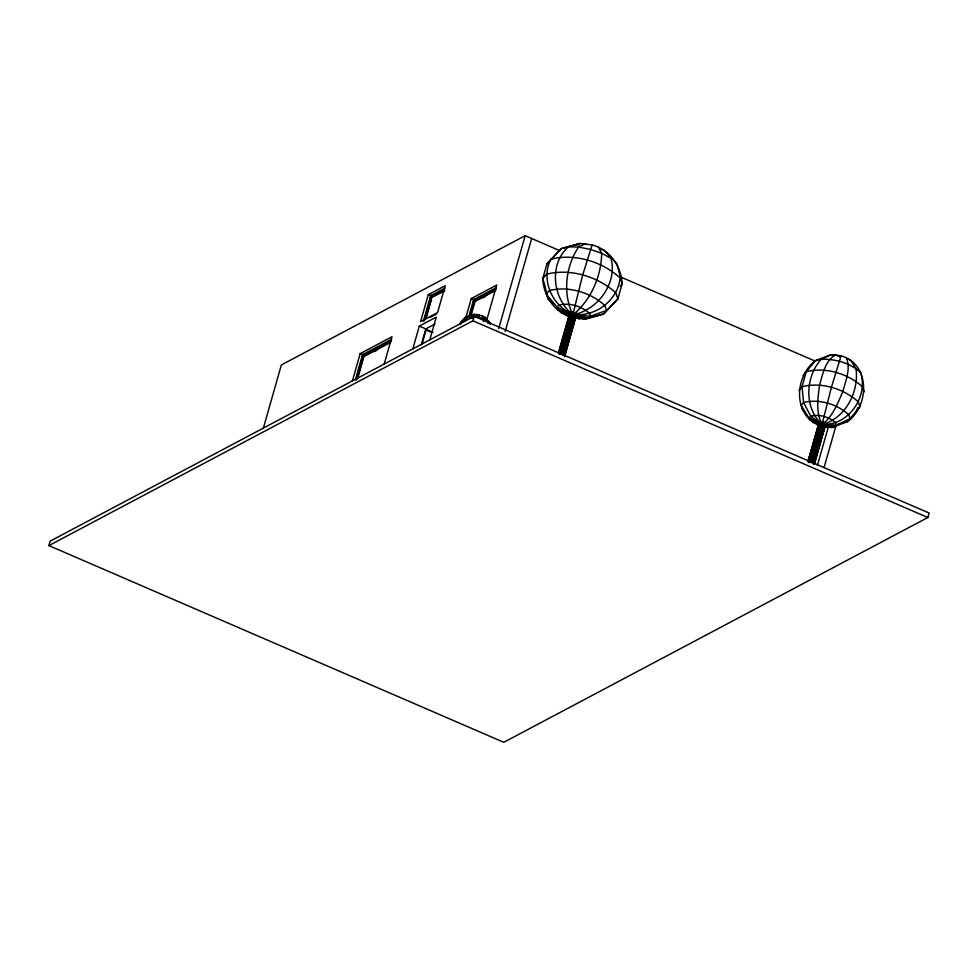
<?xml version="1.0" encoding="UTF-8"?>
<svg xmlns="http://www.w3.org/2000/svg" width="978" height="978" viewBox="0 0 978 978"><rect width="100%" height="100%" fill="white"/><g stroke="black" fill="none" stroke-linecap="round" stroke-linejoin="round"><path stroke-width="1.47" d="M483.499 321.628L483.67 318.852L482.337 315.87L474.269 314.293L466.017 316.799L459.648 323.791M573.132 313.62L582.644 275.111L592.106 244.916C609.514 249.402 621.397 266.224 622.106 283.975L617.839 298.95L603.548 314.011L584.868 319.134L574.037 317.972M822.302 423.352L831.361 387.459L841.068 355.833C870.212 364.06 869.662 405.259 847.62 421.591L831.948 427.496L824.723 426.873M48.9 545.602L50.184 541.127L474.208 316.322L929.1 513.022L927.816 517.509L503.792 742.302L48.9 545.602L472.924 320.808L474.208 316.322M263.253 428.486L281.346 364.953L525.162 235.698L559.636 250.6M352.3 381.273L360.173 353.633L391.97 336.774L384.097 364.415M355.527 379.342L362.557 354.672L391.701 339.219M355.955 380.344L363.4 354.219M357.068 379.195L363.584 356.31L391.066 341.738M357.814 377.911L363.926 356.469L390.112 342.581M412.716 349.244L419.317 326.09L436.274 317.104L429.684 340.246M428.266 294.684L420.589 321.603L437.557 312.618L445.222 285.698L428.266 294.684L430.858 295.808M423.376 321.224L430.638 295.723L444.99 288.107M424.232 320.772L431.494 295.27M425.442 319.231L431.677 297.361L444.391 290.625M426.2 317.923L431.604 298.975M421.286 344.818L425.809 328.901L434.941 324.06M422.044 344.036L426.2 329.464L433.132 332.459M460.504 324.623L461.298 321.835L465.186 320.857L469.134 316.016L474.269 314.293M465.491 318.816L471.262 298.547L496.702 285.063L486.812 319.794M468.67 317.043L473.645 299.586L496.408 287.52M469.513 316.591L474.489 299.134L476.225 299.879M470.173 317.019L474.672 301.224L495.785 290.038M470.931 315.735L475.015 301.383L494.807 290.882M498.694 328.62L525.162 235.698M505.186 331.432L531.665 238.51M592.106 244.916L579.991 243.51L561.311 248.62L547.02 263.693L542.753 278.657C543.536 295.417 553.988 311.689 570.223 316.848M558.683 351.921L569.966 312.324M558.609 352.985L570.296 311.921M558.988 354.256L570.687 313.192M560.125 354.281L572.24 311.75M561.433 354.537L573.548 312.006M562.705 354.977L574.404 313.914M563.756 355.54L575.871 313.009M564.416 356.139L576.531 313.608M564.673 355.613L575.944 316.016M564.587 356.677L576.702 314.146M819.527 425.467C792.645 415.344 794.466 376.175 815.542 360.589L831.214 354.684L841.068 355.833M807.84 461.702L819.124 422.105M808.17 461.298L819.454 421.701M808.427 460.772L818.879 424.11M808.561 462.557L820.261 421.494M809.698 462.594L821.398 421.53M811.422 461.384L822.694 421.787M812.278 463.291L823.977 422.227M813.317 463.853L825.016 422.789M815.114 458.254L816.373 453.853M813.989 464.452L825.676 423.376M814.246 463.927L825.518 424.318M814.576 463.523L825.86 423.926M817.339 465.54L828.256 427.215M824.075 467.521L835.897 425.992M843.268 422.679L847.62 421.591L856.899 410.454L857.682 407.728M460.662 322.703L466.017 316.799L473.596 316.126L478.694 317.129L479.575 314.904M472.166 318.559L473.596 316.126L476.738 314.354L478.621 315.466M471.799 315.601L472.533 314.733M620.223 286.212L622.106 283.975L616.935 263.657L603.622 249.891L600.712 249.329M803.207 375.369L815.542 360.589L821.337 359.134L831.214 354.684L834.063 355.479M798.94 390.332L801.997 386.713L806.263 371.738C825.64 366.774 848.024 373.584 862.633 386.958L864.222 391.848M856.899 410.454L859.955 406.824L858.366 401.934C843.757 388.559 821.373 381.75 801.997 386.713L803.586 402.545L810.725 416.127L819.747 423.009M547.02 263.693L561.311 248.62L579.991 243.51M822.987 423.804C833.158 415.687 837.877 403.034 842.889 391.457C845.664 380.625 851.105 368.596 846.19 357.606M573.878 314.06C591.287 299.39 601.323 275.93 601.666 253.314L598.426 247.104M430.137 297.508L444.489 289.904M444.745 290.772L431.677 297.361M430.014 317.385L436.53 313.926M362.043 356.469L391.188 341.004M374.378 351.591L377.019 350.185M473.132 301.383L495.895 289.305M482.9 297.862L485.577 296.444M425.564 329.794L426.2 329.464M585.626 243.644L578.621 247.079L568.438 246.823C548.744 263.913 552.594 297.923 571.824 313.877M839.356 424.159L831.948 427.496L824.845 425.528M823.39 424.207C845.958 417.484 859.381 391.078 855.933 368.486L850.42 359.867L847.767 359.183M574.196 314.513C598.255 309.403 617.546 282.825 611.018 258.326L601.666 253.314L590.284 249.366L578.621 247.079C565.7 266.016 562.741 292.666 572.277 313.632M544.318 283.473L542.753 278.657L546.506 274.195C570.357 268.094 597.9 276.468 615.883 292.935L617.839 298.95L603.548 314.011L584.868 319.134L575.516 315.894M824.76 424.366C849.625 424.207 868.061 396.066 860.738 372.801C850.493 362.765 835.359 359.06 821.337 359.134C805.896 375.907 803.879 405.882 820.212 422.643M566.433 315.527L570.284 315.185M575.639 314.708C597.081 315.906 617.9 299.671 620.15 277.96C602.167 261.493 574.624 253.119 550.773 259.219C540.956 279.011 551.201 303.767 570.492 313.327M824.906 424.807L836.52 425.075L850.065 418.682L848.794 414.758C837.082 404.036 819.124 398.572 803.586 402.545L801.141 405.454L810.077 419.917L819.344 423.67M593.499 315.735L596.409 315.808M816.972 424.574L819.478 424.66M575.785 315.161L590.504 316.151L606.556 310.429L604.991 305.613C590.578 292.41 568.475 285.686 549.355 290.576L546.347 294.158L557.081 307.116L557.949 309.794L570.137 314.024M824.919 425.173L835.163 426.689L836.52 425.075L835.811 422.899C829.32 416.946 819.356 413.914 810.725 416.127L809.368 417.74L819.466 423.34M569.942 314.415L561.238 312.752L558.462 309.586M576.03 244.5L578.927 245.075M575.749 315.539L588.829 318.131L590.504 316.151L589.624 313.473C581.629 306.138 569.367 302.41 558.756 305.124L557.081 307.116L570.211 313.657M482.081 316.554L484.599 317.08L490.357 323.376L484.599 317.08L482.337 315.87M819.356 424.049L812.742 422.313L811.165 419.855M478.694 317.129L487.765 321.053L488.034 323.486M482.154 316.958L486.042 318.376L490.125 324.305M619.783 276.615L815.615 361.285M471.262 298.547L473.853 299.671M472.924 320.808L927.816 517.509M419.317 326.09L425.809 328.901M426.946 330.393L431.102 332.19M360.173 353.633L362.765 354.757M839.821 356.787L835.799 354.806C824.857 360.699 822.779 374.281 819.54 385.149C817.926 397.777 815.725 411.481 821.508 423.413M824.674 426.053L827.364 427.386M575.394 316.579L579.221 318.987M805.297 411.97L802.425 409.379L802.046 406.542M553.829 304.305L547.912 298.987L544.709 284.671M853.085 362.276L853.794 364.452"/></g></svg>
